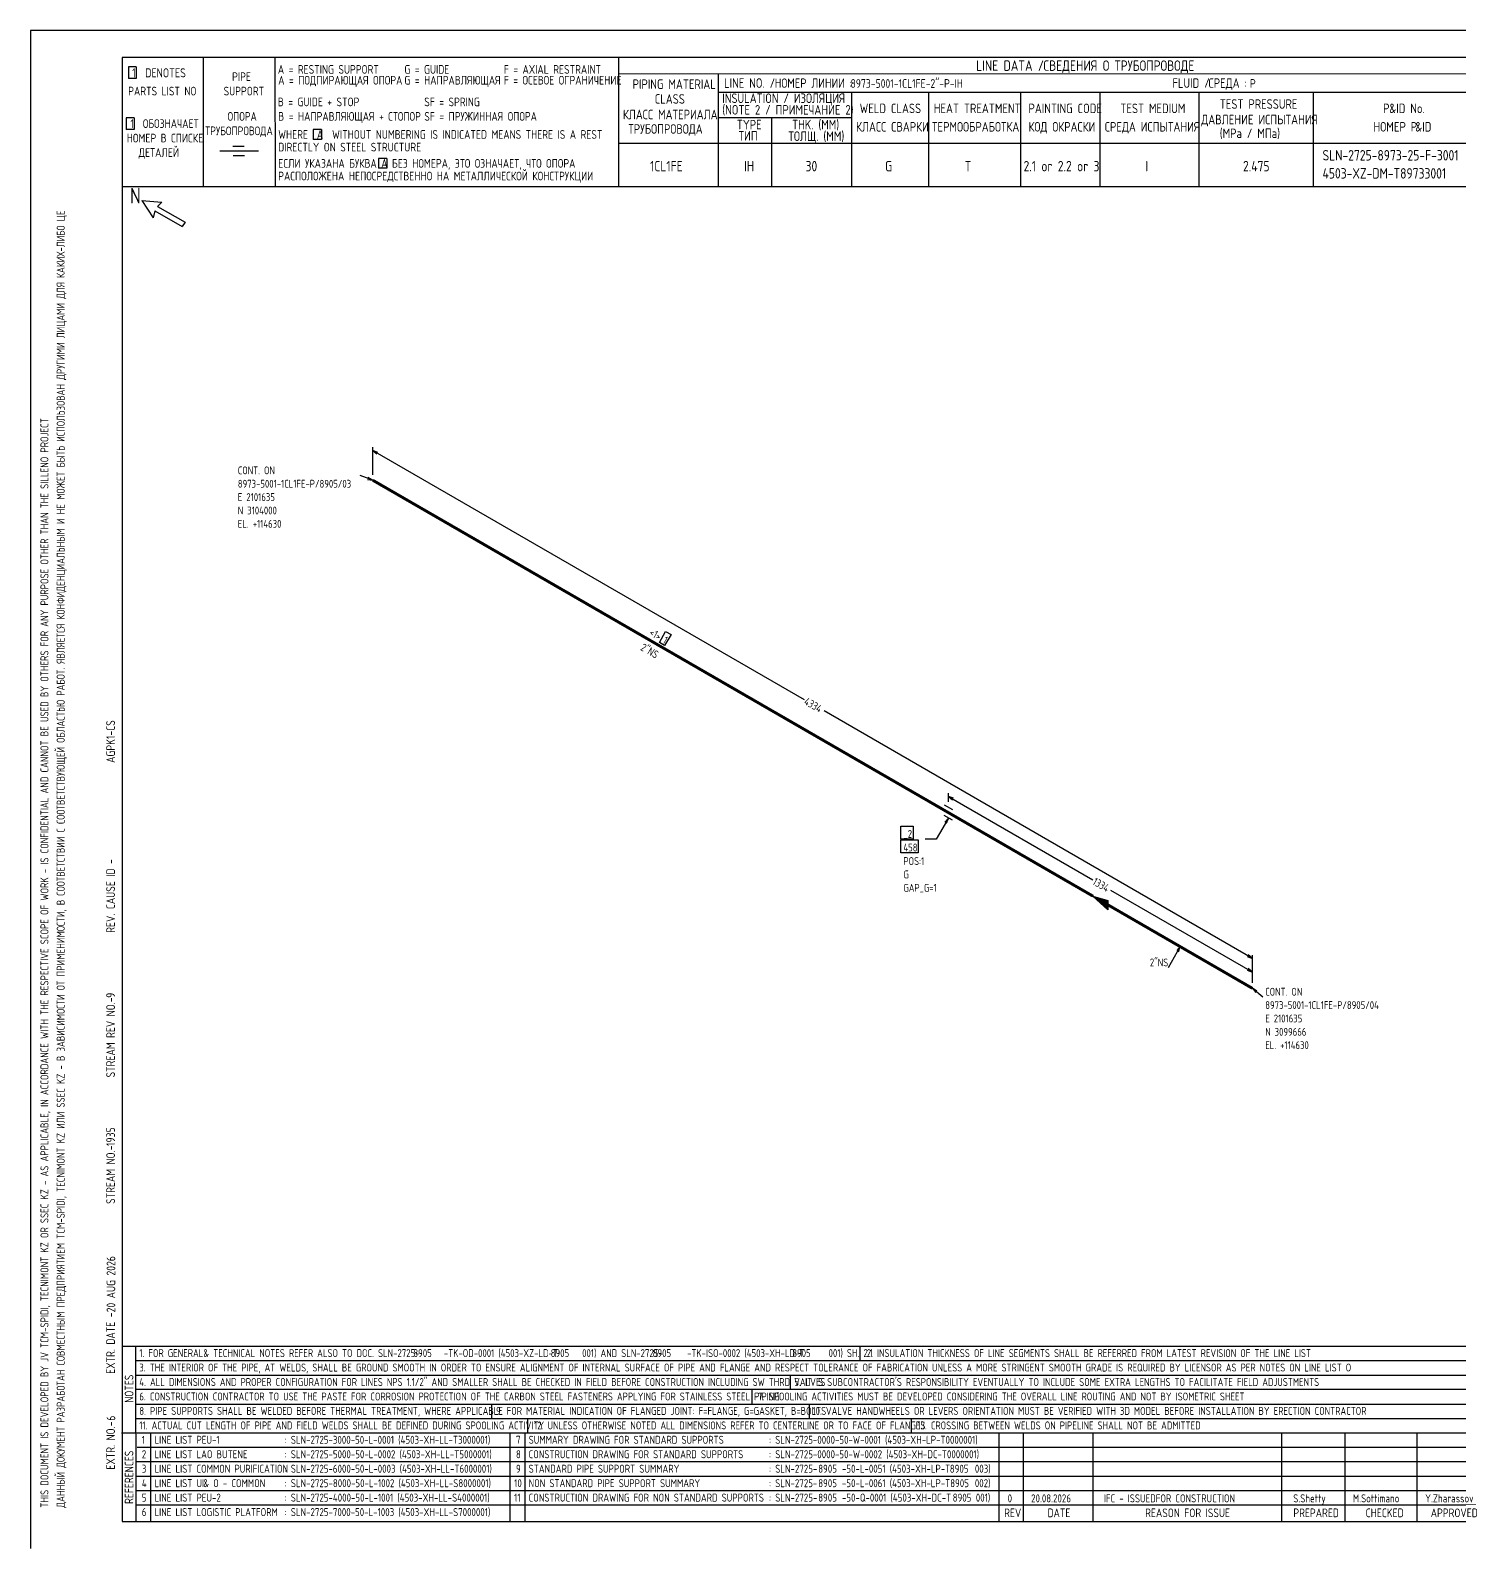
# Model space of a CAD drawing. Extents: x -1005 to 594, y -998 to 420.
# Drawn here: x 0 to 395.4, y 0 to 420 of the extents above; entities that cross this region are included whole.
import ezdxf

# ---------------------------------------------------------------- set-up
doc = ezdxf.new("R2010")
doc.units = 0
doc.styles.add('TTFN17', font='GOST type A')

msp = doc.modelspace()

# ---------------------------------------------------------------- linework, layer by layer
at = {"layer": 'GT_1', "flags": 128}
for points in [[(0, 420), (0, 0)], [(594, 420), (0, 420)], [(589.1, 412.5), (25.4, 412.5)], [(25.4, 412.5), (25.4, 7.5)], [(47.8, 412.5), (47.8, 376.7)], [(67.6, 412.5), (67.7, 376.7)], [(162.7, 412.5), (162.7, 376.7)], [(29.3, 409.9), (27.1, 409.9)], [(27.1, 409.9), (27.1, 406.7)], [(29.3, 409.9), (29.3, 406.7)], [(589.1, 408), (162.7, 407.9)], [(190.3, 407.8), (190.3, 376.7)], [(29.3, 406.7), (27.1, 406.7)], [(190.3, 402.9), (402.7, 402.9)], [(227.1, 402.9), (227.1, 376.7)], [(248.4, 402.9), (248.4, 376.8)], [(273.9, 402.9), (273.9, 376.7)], [(295.8, 402.9), (295.8, 376.7)], [(323.2, 402.9), (323.2, 376.7)], [(354.8, 402.9), (354.8, 376.8)], [(28.7, 395.8), (26.5, 395.8)], [(26.5, 395.8), (26.5, 392.6)], [(28.7, 395.8), (28.7, 392.6)], [(227.1, 395.8), (190.3, 395.8)], [(205, 395.8), (205, 376.7)], [(28.7, 392.6), (26.5, 392.6)], [(80.5, 392.6), (78.2, 392.6)], [(78.2, 392.6), (78.2, 389.8)], [(80.5, 392.6), (80.5, 389.8)], [(63.1, 386.6), (52.4, 386.6)], [(59.1, 387.9), (56, 387.9)], [(80.5, 389.8), (78.2, 389.8)], [(230.2, 388.7), (162.7, 388.7)], [(402.7, 388.7), (226.9, 388.7)], [(59.2, 385.3), (56.1, 385.3)], [(98.6, 384.6), (96.3, 384.6)], [(96.3, 384.6), (96.3, 381.9)], [(98.6, 384.6), (98.6, 381.9)], [(98.6, 381.9), (96.3, 381.9)], [(402.7, 376.7), (25.4, 376.7)], [(30.8, 372.9), (34, 368.1)], [(30.8, 372.9), (36.4, 372.5)], [(34.4, 370.1), (34, 368.1)], [(34.4, 370.1), (42, 365.7)], [(36.4, 372.5), (35.2, 371.3)], [(35.2, 371.3), (42.8, 366.9)], [(42.8, 366.9), (42, 365.7)], [(94.72, 297.05), (94.72, 304.7)], [(96.15, 303.27), (94.72, 303.8), (95.85, 302.82)], [(94.72, 303.8), (214.05, 234.88)], [(94.72, 295.55), (91.2, 296.82)], [(93.22, 295.77), (94.72, 295.55), (93.45, 296.3)], [(175.72, 253.7), (177.22, 252.88), (175.43, 249.8), (174, 250.7), (175.72, 253.7)], [(338.02, 163.25), (219.53, 231.72)], [(253.95, 206.6), (253.95, 209)], [(255.38, 207.57), (253.95, 208.1), (255.07, 207.12)], [(253.95, 208.1), (293.93, 185)], [(253.95, 202.1), (250.57, 196.25), (247.5, 196.25)], [(252.75, 205.78), (255.07, 204.5)], [(255.07, 201.5), (252.75, 202.78)], [(253.43, 200.68), (253.95, 202.1), (252.97, 200.97)], [(240.82, 199.85), (244.2, 199.85), (244.2, 196.25), (240.82, 196.25), (240.82, 199.85)], [(240.82, 196.1), (245.62, 196.1), (245.62, 192.5), (240.82, 192.5), (240.82, 196.1)], [(338.02, 159.5), (298.88, 182.07)], [(298.05, 178.1), (298.05, 176.75), (293.93, 180.5), (298.05, 179.3), (298.05, 176.9), (294.3, 180.28), (298.05, 179.22), (298.05, 177.12), (294.75, 180.05), (298.05, 179), (298.05, 177.28), (295.12, 179.75), (298.05, 178.85), (298.05, 177.43), (295.5, 179.6), (298.05, 178.7), (298.05, 177.57), (295.95, 179.3), (298.05, 178.55), (298.05, 177.8), (296.25, 179.15), (298.05, 178.32), (298.05, 177.95), (296.7, 178.85), (298.05, 178.18), (298.05, 178.1), (293.93, 180.5)], [(318.07, 166.55), (314.7, 160.7)], [(317.55, 165.12), (318.07, 166.55), (317.1, 165.43)], [(336.6, 163.78), (338.02, 163.25), (336.9, 164.22)], [(338.02, 156.5), (338.02, 164.15)], [(336.6, 160.03), (338.02, 159.5), (336.9, 160.47)], [(338.02, 156.5), (338.02, 160.4)], [(339.3, 154.25), (338.02, 155), (339, 153.88)], [(338.02, 155), (340.88, 152.6)], [(25.3, 56), (402.7, 56)], [(29.1, 56), (29.2, 7.5)], [(229.4, 56), (229.4, 52)], [(29.1, 52), (402.7, 52)], [(29.1, 48), (402.7, 48)], [(210.2, 48), (210.2, 44)], [(402.7, 44), (29.1, 44)], [(199.6, 44), (199.6, 40)], [(29.2, 40), (402.7, 40)], [(127.6, 40), (127.6, 36)], [(215.4, 40), (215.4, 36)], [(29.1, 36), (402.7, 36)], [(137.5, 36), (137.5, 32)], [(243.6, 36), (243.6, 32)], [(25.2, 32), (402.7, 32)], [(33.2, 32), (33.2, 7.6)], [(132.6, 32), (132.6, 7.6)], [(136.8, 32), (136.8, 7.6)], [(267.9, 32), (267.9, 7.5)], [(274.6, 32), (274.6, 7.5)], [(293.9, 32), (293.9, 7.5)], [(346.1, 32), (346.1, 7.5)], [(363.6, 32), (363.6, 7.5)], [(383.5, 32), (383.5, 7.5)], [(402.7, 28), (29.5, 28)], [(402.7, 24), (29.1, 24)], [(402.7, 20), (29.1, 20)], [(402.7, 16), (29.1, 16)], [(402.7, 12), (29.2, 12)], [(25.4, 7.5), (589.1, 7.5)], [(0, 0), (0, 0)]]:
    msp.add_lwpolyline(points, dxfattribs=at)
at = {"layer": 'GT_1', "const_width": 0.8, "flags": 128}
for points in [[(253.95, 203.6), (94.72, 295.55)], [(293.93, 180.5), (253.95, 203.6)], [(338.02, 155), (298.05, 178.1)]]:
    msp.add_lwpolyline(points, dxfattribs=at)

# ---------------------------------------------------------------- texts
at = {"layer": 'GT_1', "style": 'TTFN17'}
for s, height, p in [('LINE DATA /', 2.8875, (261.63, 408.8)), ('СВЕДЕНИЯ О ТРУБОПРОВОДЕ', 2.8875, (280.23, 408.8)), (' 1  DENOTES', 2.5025, (26.88, 407)), (' PIPE', 2.406, (54.56, 406)), ('A = RESTING SUPPORT', 2.4062, (68.46, 408)), ('A = ПОДПИРАЮЩАЯ ОПОРА', 2.4062, (68.56, 405)), ('G = GUIDE', 2.406, (103.46, 408)), ('G = НАПРАВЛЯЮЩАЯ', 2.4062, (103.46, 405)), ('F = AXIAL RESTRAINT', 2.4062, (130.96, 408)), ('F = ОСЕВОЕ ОГРАНИЧЕНИЕ', 2.4062, (130.96, 405)), ('PARTS LIST NO', 2.4062, (27.06, 402)), ('SUPPORT', 2.406, (53.46, 402)), ('PIPING MATERIAL', 2.6469, (166.6, 403.8)), ('LINE NO. /', 2.647, (191.9, 404.1)), ('НОМЕР ЛИНИИ :', 2.5987, (205.89, 404.1)), ('8973-5001-1CL1FE-2"-P-IH', 2.4062, (226.86, 404.1)), ('FLUID /', 2.647, (315.9, 404.1)), ('СРЕДА :', 2.647, (325.9, 404.1)), ('P', 2.41, (337.36, 404.1)), ('B = GUIDE + STOP', 2.4062, (68.46, 399)), ('SF = SPRING', 2.4062, (108.96, 399)), ('CLASS', 2.647, (172.7, 399.7)), ('(NOTE 2 / ПРИМЕЧАНИЕ 2)', 2.6469, (191.4, 396.7)), ('INSULATION / ИЗОЛЯЦИЯ', 2.6469, (191.4, 399.9)), ('WELD CLASS', 2.647, (229.4, 397.1)), ('HEAT TREATMENT', 2.6469, (249.9, 397.1)), ('PAINTING CODE', 2.6469, (276.1, 397.1)), ('TEST MEDIUM', 2.6469, (301.5, 397.1)), ('TEST PRESSURE', 2.6469, (329, 398.3)), ('P', 2.65, (374.2, 397.1)), ('&ID No.', 2.647, (375.91, 397.1)), (' 1  ОБОЗНАЧАЕТ', 2.4062, (26.46, 393)), ('ОПОРА', 2.406, (54.56, 395)), ('B = НАПРАВЛЯЮЩАЯ + СТОПОР', 2.4062, (68.56, 395)), ('SF = ПРУЖИННАЯ ОПОРА', 2.4062, (108.96, 395)), ('КЛАСС МАТЕРИАЛА', 2.6469, (163.9, 395.4)), ('TYPE', 2.647, (195.4, 392.6)), ('THK. (MM)', 2.647, (210.7, 392.6)), ('ДАВЛЕНИЕ ИСПЫТАНИЯ', 2.6469, (323.9, 394)), ('НОМЕР В СПИСКЕ', 2.4062, (26.66, 389)), ('ТРУБОПРОВОДА', 2.4062, (48.36, 391)), ('WHERE  A  WITHOUT NUMBERING IS INDICATED MEANS THERE IS A REST', 2.4062, (68.56, 390)), ('ТРУБОПРОВОДА', 2.6469, (165.4, 391.4)), ('ТИП', 2.647, (195.9, 389.5)), ('ТОЛЩ. (ММ)', 2.647, (209.7, 389.4)), ('КЛАСС СВАРКИ', 2.6469, (228.4, 392)), ('ТЕРМООБРАБОТКА', 2.6469, (249.4, 392)), ('КОД ОКРАСКИ', 2.6469, (276.1, 392)), ('СРЕДА ИСПЫТАНИЯ', 2.6469, (297.2, 392)), ('(MPa / МПа)', 2.6469, (329, 390.2)), ('НОМЕР P', 2.647, (371.5, 392)), ('&ID', 2.647, (383.1, 392)), ('ДЕТАЛЕЙ', 2.406, (29.96, 385)), ('DIRECTLY ON STEEL STRUCTURE', 2.4062, (68.56, 386.5)), ('SLN-2725-8973-25-F-3001', 2.8875, (357.43, 384)), ('ЕСЛИ УКАЗАНА БУКВА A БЕЗ НОМЕРА, ЭТО ОЗНАЧАЕТ, ЧТО ОПОРА', 2.4062, (68.56, 382)), ('1CL1FE', 2.888, (171.43, 381)), ('IH', 2.888, (197.43, 381)), ('30', 2.888, (214.43, 381)), ('G', 2.89, (236.43, 381)), ('T', 2.89, (258.43, 381)), ('2.1 or 2.2 or 3', 2.8875, (274.73, 381)), ('I', 2.89, (308.43, 381)), ('2.475', 2.888, (335.43, 381)), ('РАСПОЛОЖЕНА НЕПОСРЕДСТВЕННО НА МЕТАЛЛИЧЕСКОЙ КОНСТРУКЦИИ', 2.4062, (68.56, 378.5)), ('4503-XZ-DM-T89733001', 2.8875, (357.43, 379)), ('N', 4.33, (27.55, 372.1)), ('CONT. ON', 2.166, (57.38, 297.2)), ('8973-5001-1CL1FE-P/8905/03', 2.1656, (57.38, 293.5)), ('E 2101635', 2.166, (57.38, 289.81)), ('N 3104000', 2.166, (57.38, 286.11)), ('EL. +114630', 2.1656, (57.38, 282.41)), ('_2', 2.166, (241.5, 196.62)), ('458', 2.166, (241.5, 192.88)), ('POS:1', 2.166, (241.5, 189.12)), ('G', 2.17, (241.5, 185.43)), ('GAP_G=1', 2.166, (241.5, 181.73)), ('2"NS', 2.166, (309.67, 161.07)), ('CONT. ON', 2.166, (341.57, 152.97)), ('8973-5001-1CL1FE-P/8905/04', 2.1656, (341.57, 149.28)), ('E 2101635', 2.166, (341.57, 145.58)), ('N 3099666', 2.166, (341.57, 141.88)), ('EL. +114630', 2.1656, (341.57, 138.19)), ('1. FOR GENERAL', 2.1849, (30.13, 53)), ('& TECHNICAL NOTES REFER ALSO TO DOC. SLN-2725-      -TK-OD-0001 (4503-XZ-LD-T      001) AND SLN-2725-      -TK-ISO-0002 (4503-XH-LD-T      001) SH. 2.1', 2.18487, (47.87, 53)), ('8905', 2.185, (105.93, 53)), ('8905', 2.185, (143.93, 53)), ('8905', 2.185, (172.13, 53)), ('8905', 2.185, (210.73, 53)), ('2. INSULATION THICKNESS OF LINE SEGMENTS SHALL BE REFERRED FROM LATEST REVISION OF THE LINE LIST', 2.1849, (231.33, 53)), ('3. THE INTERIOR OF THE PIPE, AT WELDS, SHALL BE GROUND SMOOTH IN ORDER TO ENSURE ALIGNMENT OF INTERNAL SURFACE OF PIPE AND FLANGE AND RESPECT TOLERANCE OF FABRICATION UNLESS A MORE STRINGENT SMOOTH GRADE IS REQUIRED BY LICENSOR AS PER NOTES ON LINE LIST O', 2.18487, (30.13, 49)), ('4. ALL DIMENSIONS AND PROPER CONFIGURATION FOR LINES NPS 1.1/2" AND SMALLER SHALL BE CHECKED IN FIELD BEFORE CONSTRUCTION INCLUDING SW THRD VALVES', 2.18487, (30.13, 45)), ("5. IT IS SUBCONTRACTOR'S RESPONSIBILITY EVENTUALLY TO INCLUDE SOME EXTRA LENGTHS TO FACILITATE FIELD ADJUSTMENTS", 2.18487, (211.33, 45)), ('6. CONSTRUCTION CONTRACTOR TO USE THE PASTE FOR CORROSION PROTECTION OF THE CARBON STEEL FASTENERS APPLYING FOR STAINLESS STEEL PIPING', 2.18487, (30.13, 41)), ('7. SPOOLING ACTIVITIES MUST BE DEVELOPED CONSIDERING THE OVERALL LINE ROUTING AND NOT BY ISOMETRIC SHEET', 2.18487, (201.33, 41)), ('8. PIPE SUPPORTS SHALL BE WELDED BEFORE THERMAL TREATMENT, WHERE APPLICABLE', 2.1849, (30.13, 37)), ('9. FOR MATERIAL INDICATION OF FLANGED JOINT: F=FLANGE, G=GASKET, B=BOLTS', 2.1849, (128.83, 37)), ('10. VALVE HANDWHEELS OR LEVERS ORIENTATION MUST BE VERIFIED WITH 3D MODEL BEFORE INSTALLATION BY ERECTION CONTRACTOR', 2.18487, (216.33, 37)), ('11. ACTUAL CUT LENGTH OF PIPE AND FIELD WELDS SHALL BE DEFINED DURING SPOOLING ACTIVITY', 2.1849, (30.13, 33)), ('12. UNLESS OTHERWISE NOTED ALL DIMENSIONS REFER TO CENTERLINE OR TO FACE OF FLANGES', 2.1849, (139.33, 33)), ('13. CROSSING BETWEEN WELDS ON PIPELINE SHALL NOT BE ADMITTED', 2.1849, (245.33, 33)), ('1', 2.21, (30.83, 29)), ('LINE LIST PEU-1', 2.2138, (34.33, 29)), (': SLN-2725-3000-50-L-0001 (4503-XH-LL-T3000001)', 2.2138, (70.33, 29)), ('7', 2.21, (134.33, 29)), ('SUMMARY DRAWING FOR STANDARD SUPPORTS', 2.2138, (137.83, 29)), (': SLN-2725-0000-50-W-0001 (4503-XH-LP-T0000001)', 2.2138, (204.33, 29)), ('2', 2.21, (30.83, 25)), ('LINE LIST LAO BUTENE', 2.2138, (34.33, 25)), (': SLN-2725-5000-50-L-0002 (4503-XH-LL-T5000001)', 2.2138, (70.33, 25)), ('8', 2.21, (134.33, 25)), ('CONSTRUCTION DRAWING FOR STANDARD SUPPORTS', 2.2138, (137.83, 25)), (': SLN-2725-0000-50-W-0002 (4503-XH-DC-T0000001)', 2.2138, (204.33, 25)), ('3', 2.21, (30.83, 21)), ('LINE LIST COMMON PURIFICATION', 2.2138, (34.33, 21)), (': SLN-2725-6000-50-L-0003 (4503-XH-LL-T6000001)', 2.2138, (70.33, 21)), ('9', 2.21, (134.33, 21)), ('STANDARD PIPE SUPPORT SUMMARY', 2.2138, (137.83, 21)), (': SLN-2725-      -50-L-0051 (4503-XH-LP-T      003)', 2.2138, (204.33, 21)), ('8905', 2.214, (217.93, 21)), ('8905', 2.214, (254.33, 21)), ('4', 2.21, (30.83, 17)), ('LINE LIST UI', 2.2138, (34.33, 17)), ('& O - COMMON', 2.2138, (47.85, 17)), (': SLN-2725-8000-50-L-1002 (4503-XH-LL-S8000001)', 2.2138, (70.33, 17)), ('10', 2.214, (133.83, 17)), ('NON STANDARD PIPE SUPPORT SUMMARY', 2.2138, (137.83, 17)), (': SLN-2725-      -50-L-0061 (4503-XH-LP-T      002)', 2.2138, (204.33, 17)), ('8905', 2.214, (217.93, 17)), ('8905', 2.214, (254.43, 17)), ('5', 2.21, (30.83, 13)), ('LINE LIST PEU-2', 2.2138, (34.33, 13)), (': SLN-2725-4000-50-L-1001 (4503-XH-LL-S4000001)', 2.2138, (70.33, 13)), ('11', 2.214, (133.83, 13)), ('CONSTRUCTION DRAWING FOR NON STANDARD SUPPORTS', 2.2138, (137.83, 13)), (': SLN-2725-      -50-Q-0001 (4503-XH-DC-T      001)', 2.2138, (204.33, 13)), ('8905', 2.214, (217.93, 13)), ('8905', 2.214, (255.13, 13)), ('0', 2.21, (270.33, 12.8)), ('20.08.2026', 2.214, (276.83, 12.8)), ('IFC - ISSUEDFOR CONSTRUCTION', 2.2138, (296.93, 12.8)), ('S.Shetty', 2.214, (349.33, 12.8)), ('M.Sottimano', 2.2138, (365.83, 12.8)), ('Y.Zharassov', 2.2138, (385.83, 12.8)), ('6', 2.21, (30.83, 9)), ('LINE LIST LOGISTIC PLATFORM', 2.2138, (34.33, 9)), (': SLN-2725-7000-50-L-1003 (4503-XH-LL-S7000001)', 2.2138, (70.33, 9)), ('REV', 2.406, (269.36, 8.7)), ('DATE', 2.406, (281.36, 8.7)), ('REASON FOR ISSUE', 2.4062, (308.36, 8.7)), ('PREPARED', 2.406, (349.36, 8.7)), ('CHECKED', 2.406, (369.36, 8.7)), ('APPROVED', 2.406, (387.36, 8.7))]:
    msp.add_text(s, height=height, dxfattribs=at).set_placement(p)
for s, height, rotation, p in [('ДАННЫЙ ДОКУМЕНТ РАЗРАБОТАН СОВМЕСТНЫМ ПРЕДПРИЯТИЕМ TCM-SPIDI, TECNIMONT KZ ИЛИ SSEC KZ - В ЗАВИСИМОСТИ ОТ ПРИМЕНИМОСТИ, В СООТВЕТСТВИИ С СООТВЕТСТВУЮЩЕЙ ОБЛАСТЬЮ РАБОТ. ЯВЛЯЕТСЯ КОНФИДЕНЦИАЛЬНЫМ И НЕ МОЖЕТ БЫТЬ ИСПОЛЬЗОВАН ДРУГИМИ ЛИЦАМИ ДЛЯ КАКИХ-ЛИБО ЦЕ', 2.21375, 90, (9.5, 11.33)), ('THIS DOCUMENT IS DEVELOPED BY JV TCM-SPIDI, TECNIMONT KZ OR SSEC KZ - AS APPLICABLE, IN ACCORDANCE WITH THE RESPECTIVE SCOPE OF WORK - IS CONFIDENTIAL AND CANNOT BE USED BY OTHERS FOR ANY PURPOSE OTHER THAN THE SILLENO PROJECT', 2.21375, 90, (5, 11.33)), ('<1>', 2.166, -30, (170.97, 252.8)), ('1', 2.17, -30, (174.74, 250.62)), ('2"NS', 2.166, -30, (168.58, 248.67)), ('4334', 2.166, -30, (213.8, 233.71)), ('AGPK1-CS', 2.406, 90, (23.4, 217.36)), ('REV. CAUSE ID -', 2.4062, 90, (23.4, 170.36)), ('1334', 2.166, -30, (293.62, 183.87)), ('9', 2.41, 90, (23.4, 152.36)), ('STREAM REV NO.-', 2.4062, 90, (23.4, 130.36)), ('1935', 2.406, 90, (23.4, 111.36)), ('STREAM NO.-', 2.4062, 90, (23.4, 95.36)), ('20 AUG 2026', 2.4062, 90, (23.5, 65.36)), ('EXTR. DATE -', 2.4062, 90, (23.4, 48.36)), ('NOTES', 2.406, 90, (28.5, 40.36)), ('EXTR. NO.-', 2.406, 90, (23.4, 21.86)), ('6', 2.41, 90, (23.5, 35.36)), ('REFERENCES', 2.406, 90, (28.5, 12.36))]:
    msp.add_text(s, height=height, rotation=rotation, dxfattribs=at).set_placement(p)

doc.saveas('drawing.dxf')
